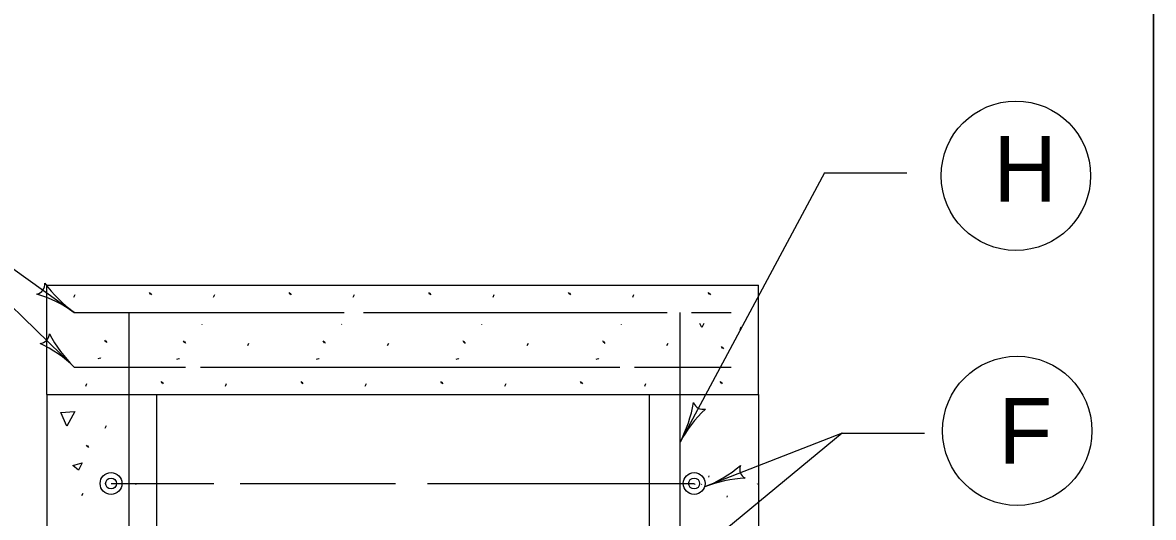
# Model space of a CAD drawing. Extents: x 1007 to 1035.5, y 1000.5 to 1021.5.
# Drawn here: x 1032.058 to 1035.5, y 1010.087 to 1011.594 of the extents above; entities that cross this region are included whole.
import ezdxf

# ---------------------------------------------------------------- set-up
doc = ezdxf.new("R2010")
doc.units = 0
for name, color, linetype in [('Level 1', 7, 'Continuous'), ('Level 10', 7, 'Continuous'), ('Level 11', 7, 'Continuous')]:
    doc.layers.add(name, color=color, linetype=linetype)

msp = doc.modelspace()

# ---------------------------------------------------------------- linework, layer by layer
at = {"layer": 'Level 1'}
for p, q in [((1031.5558, 1011.1828), (1032.2151, 1010.7113)), ((1031.5558, 1011.1828), (1032.2151, 1010.5448)), ((1034.4992, 1011.1366), (1034.0591, 1010.3166)), ((1034.4992, 1011.1366), (1034.7492, 1011.1366)), ((1032.1318, 1010.7948), (1034.2984, 1010.7948)), ((1032.1318, 1010.4614), (1032.1318, 1010.7948)), ((1034.2984, 1010.4614), (1034.2984, 1010.7948)), ((1032.2163, 1010.765), (1032.2128, 1010.757)), ((1032.4472, 1010.767), (1032.4436, 1010.7723)), ((1032.4508, 1010.765), (1032.4472, 1010.7703)), ((1032.6417, 1010.765), (1032.6381, 1010.757)), ((1032.8726, 1010.767), (1032.869, 1010.7723)), ((1032.8761, 1010.765), (1032.8726, 1010.7703)), ((1033.067, 1010.765), (1033.0635, 1010.757)), ((1033.2979, 1010.767), (1033.2943, 1010.7723)), ((1033.3015, 1010.765), (1033.2979, 1010.7703)), ((1033.4924, 1010.765), (1033.4888, 1010.757)), ((1033.7233, 1010.767), (1033.7198, 1010.7723)), ((1033.7268, 1010.765), (1033.7233, 1010.7703)), ((1033.9178, 1010.765), (1033.9143, 1010.757)), ((1034.1487, 1010.767), (1034.1451, 1010.7723)), ((1034.1523, 1010.765), (1034.1487, 1010.7703)), ((1032.2151, 1010.7113), (1033.0364, 1010.7113)), ((1032.3817, 1009.8353), (1032.3817, 1010.7113)), ((1033.0958, 1010.7113), (1034.0201, 1010.7113)), ((1034.0591, 1009.793), (1034.0591, 1010.7113)), ((1034.0936, 1010.7113), (1034.215, 1010.7113)), ((1032.6038, 1010.6753), (1032.6037, 1010.675)), ((1033.0292, 1010.6753), (1033.029, 1010.675)), ((1033.4546, 1010.6753), (1033.4544, 1010.675)), ((1033.8799, 1010.6753), (1033.8798, 1010.675)), ((1034.2443, 1010.666), (1034.2408, 1010.658)), ((1032.3115, 1010.6216), (1032.3079, 1010.6269)), ((1032.3151, 1010.6196), (1032.3115, 1010.6249)), ((1032.5513, 1010.6192), (1032.5477, 1010.6245)), ((1032.5548, 1010.6172), (1032.5513, 1010.6225)), ((1032.7458, 1010.6172), (1032.7422, 1010.6092)), ((1032.9767, 1010.6192), (1032.9731, 1010.6245)), ((1032.9802, 1010.6172), (1032.9767, 1010.6225)), ((1033.1711, 1010.6172), (1033.1676, 1010.6092)), ((1033.402, 1010.6192), (1033.3984, 1010.6245)), ((1033.4056, 1010.6172), (1033.402, 1010.6225)), ((1033.5965, 1010.6172), (1033.5929, 1010.6092)), ((1033.8274, 1010.6192), (1033.8238, 1010.6245)), ((1033.8309, 1010.6172), (1033.8274, 1010.6225)), ((1034.0218, 1010.6172), (1034.0183, 1010.6092)), ((1034.1884, 1010.6022), (1034.1848, 1010.6075)), ((1034.192, 1010.6002), (1034.1884, 1010.6055)), ((1032.2151, 1010.5448), (1032.5536, 1010.5448)), ((1032.5992, 1010.5448), (1033.8753, 1010.5448)), ((1033.9208, 1010.5448), (1034.215, 1010.5448)), ((1032.2525, 1010.4936), (1032.249, 1010.4856)), ((1032.4834, 1010.4956), (1032.4798, 1010.5009)), ((1032.487, 1010.4936), (1032.4834, 1010.4989)), ((1032.6779, 1010.4936), (1032.6743, 1010.4856)), ((1032.9088, 1010.4956), (1032.9053, 1010.5009)), ((1032.9123, 1010.4936), (1032.9088, 1010.4989)), ((1033.1033, 1010.4936), (1033.0998, 1010.4856)), ((1033.3342, 1010.4956), (1033.3306, 1010.5009)), ((1033.3378, 1010.4936), (1033.3342, 1010.4989)), ((1033.5287, 1010.4936), (1033.5251, 1010.4856)), ((1033.7596, 1010.4956), (1033.756, 1010.5009)), ((1033.7631, 1010.4936), (1033.7596, 1010.4989)), ((1033.954, 1010.4936), (1033.9505, 1010.4856)), ((1034.1849, 1010.4956), (1034.1813, 1010.5009)), ((1034.1885, 1010.4936), (1034.1849, 1010.4989)), ((1032.1318, 1010.4614), (1032.1318, 1005.2738)), ((1032.1318, 1010.4614), (1034.2984, 1010.4614)), ((1032.4651, 1010.4614), (1032.4651, 1005.6072)), ((1033.965, 1010.4614), (1033.965, 1005.6072)), ((1034.2984, 1010.4614), (1034.2984, 1005.2738)), ((1032.3118, 1010.3657), (1032.3083, 1010.3577)), ((1034.5528, 1010.3442), (1033.761, 1009.6904)), ((1034.5528, 1010.3442), (1034.1337, 1010.1801)), ((1034.5528, 1010.3442), (1034.8028, 1010.3442)), ((1032.2558, 1010.3018), (1032.2523, 1010.3072)), ((1032.2594, 1010.2998), (1032.2558, 1010.3052)), ((1034.1466, 1010.2134), (1034.1452, 1010.2102)), ((1032.2408, 1010.1604), (1032.2372, 1010.1524)), ((1032.327, 1010.1904), (1032.6396, 1010.1904)), ((1032.383, 1010.1876), (1032.3816, 1010.1898)), ((1032.4035, 1010.1868), (1032.4021, 1010.1889)), ((1032.7205, 1010.1904), (1033.193, 1010.1904)), ((1033.2908, 1010.1904), (1034.102, 1010.1904)), ((1034.1049, 1010.1876), (1034.1034, 1010.1898)), ((1034.1254, 1010.1868), (1034.1239, 1010.1889)), ((1034.2963, 1010.1876), (1034.2948, 1010.1898)), ((1034.2027, 1010.1524), (1034.2013, 1010.1492))]:
    msp.add_line(p, q, dxfattribs=at)
for points in [[(1034.132, 1010.6778), (1034.1253, 1010.6651), (1034.1197, 1010.6778)], [(1032.2874, 1010.5712), (1032.2946, 1010.5734)], [(1032.2946, 1010.5734), (1032.2935, 1010.5712)], [(1032.5272, 1010.5688), (1032.5343, 1010.571)], [(1032.5343, 1010.571), (1032.5333, 1010.5688)], [(1032.9526, 1010.5688), (1032.9598, 1010.571)], [(1032.9598, 1010.571), (1032.9587, 1010.5688)], [(1033.3779, 1010.5688), (1033.3851, 1010.571)], [(1033.3851, 1010.571), (1033.384, 1010.5688)], [(1033.8033, 1010.5688), (1033.8105, 1010.571)], [(1033.8105, 1010.571), (1033.8094, 1010.5688)], [(1032.2168, 1010.4101), (1032.1928, 1010.3648), (1032.1742, 1010.4065), (1032.2158, 1010.4101)], [(1032.2389, 1010.2537), (1032.2283, 1010.2314), (1032.2105, 1010.2448), (1032.2389, 1010.2537)]]:
    msp.add_lwpolyline(points, dxfattribs=at)
for centre, radius in [((1035.0816, 1011.1276), 0.2274), ((1035.0855, 1010.3508), 0.2274), ((1032.327, 1010.1904), 0.0333), ((1032.327, 1010.1904), 0.0167), ((1034.102, 1010.1904), 0.0333), ((1034.102, 1010.1904), 0.0167)]:
    msp.add_circle(centre, radius, dxfattribs=at)
for centre, radius, start, end in [((1032.0942, 1010.7978), 0.0313, 283.2054, 5.3221), ((1032.4425, 1011.0293), 0.3909, 215.778, 234.4247), ((1031.9877, 1010.3933), 0.3909, 54.4308, 73.0996), ((1031.9877, 1010.3933), 0.3909, 54.4186, 54.4308), ((1032.1083, 1010.6482), 0.0313, 274.7129, 356.8296), ((1032.487, 1010.8257), 0.3909, 207.2855, 225.9322), ((1031.9432, 1010.2638), 0.3909, 45.9383, 64.6071), ((1031.9432, 1010.2638), 0.3909, 45.9261, 45.9383), ((1033.7146, 1010.5015), 0.3909, 331.7781, 350.4469), ((1034.1294, 1010.4476), 0.0313, 200.5527, 282.6694), ((1034.4035, 1010.1317), 0.3909, 133.1253, 151.772), ((1033.7146, 1010.5015), 0.3909, 331.7659, 331.7781), ((1033.9911, 1010.5441), 0.3909, 291.3818, 310.0506), ((1034.2721, 1010.2342), 0.0313, 160.1564, 242.2731), ((1034.2762, 1009.8161), 0.3909, 92.729, 111.3757), ((1033.9911, 1010.5441), 0.3909, 291.3696, 291.3818)]:
    msp.add_arc(centre, radius, start, end, dxfattribs=at)
at = {"layer": 'Level 10'}
msp.add_line((1035.5, 1021.5), (1035.5, 1000.5), dxfattribs=at)
at = {"layer": 'Level 11'}
msp.add_lwpolyline([(1007, 1000.5), (1035.5, 1000.5), (1035.5, 1021.5), (1007, 1021.5)], close=True, dxfattribs=at)

# ---------------------------------------------------------------- texts
at = {"layer": 'Level 1'}
for s, p in [('H', (1035.0132, 1011.0488)), ('F', (1035.0288, 1010.2508))]:
    msp.add_text(s, height=0.2, dxfattribs=at).set_placement(p)

doc.saveas('drawing.dxf')
